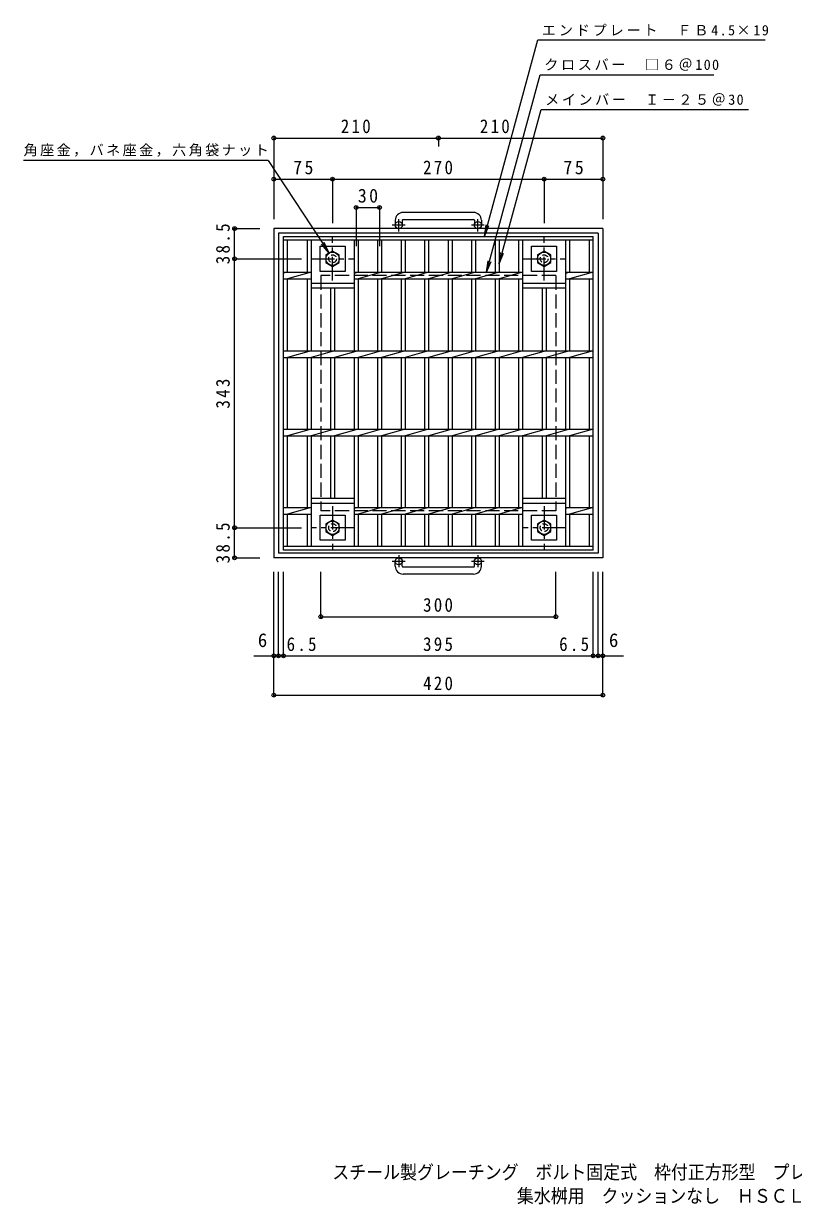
# Model space of a CAD drawing. Units: millimetres at full size, sheet at 1:6. Extents: x -910 to 1055, y -824 to 682.
# Drawn here: x -910 to 73, y -824 to 682 of the extents above; entities that cross this region are included whole.
import ezdxf
from ezdxf.enums import TextEntityAlignment as Align

# ---------------------------------------------------------------- set-up
doc = ezdxf.new("R2010")
doc.units = ezdxf.units.MM
doc.header["$LTSCALE"] = 6
doc.header["$PDMODE"] = 32
doc.header["$PDSIZE"] = 4.8
for name, pattern in [('CHAIN1', [8, 5, -1, 1, -1]), ('DASHED1', [1.8, 1.2, -0.6]), ('DASHED3', [4, 3, -1])]:
    doc.linetypes.add(name, pattern=pattern)
for name, color, linetype, lineweight in [('E-1', 2, 'Continuous', 9), ('E-2', 3, 'Continuous', 9), ('E-4', 2, 'Continuous', 9), ('E-5', 7, 'Continuous', 9), ('E-C', 7, 'Continuous', 9), ('F-5_F-5ﾚｲﾔ', 2, 'Continuous', 9)]:
    doc.layers.add(name, color=color, linetype=linetype, lineweight=lineweight)
doc.styles.add('ＭＳ ゴシック', font='')
doc.styles.get('ＭＳ ゴシック').set_extended_font_data('MS Gothic')

msp = doc.modelspace()

# ---------------------------------------------------------------- linework, layer by layer
at = {"layer": 'E-1'}
for p, q in [((-335.661, 441.546), (-425.661, 441.546)), ((-435.661, 431.546), (-435.661, 425.446)), ((-426.661, 431.546), (-426.661, 425.446)), ((-425.661, 432.546), (-335.661, 432.546)), ((-334.661, 431.546), (-334.661, 425.446)), ((-325.661, 431.546), (-325.661, 425.446)), ((-590.661, 420.946), (-590.661, 0.946)), ((-170.661, 420.946), (-590.661, 420.946)), ((-584.661, 414.946), (-584.661, 6.946)), ((-176.661, 414.946), (-584.661, 414.946)), ((-176.661, 414.946), (-176.661, 6.946)), ((-170.661, 420.946), (-170.661, 0.946)), ((-170.661, 0.946), (-590.661, 0.946)), ((-176.661, 6.946), (-584.661, 6.946)), ((-435.661, -9.655), (-435.661, -3.555)), ((-426.661, -9.655), (-426.661, -3.555)), ((-425.661, -10.655), (-335.661, -10.655)), ((-334.661, -9.655), (-334.661, -3.555)), ((-325.661, -9.655), (-325.661, -3.555)), ((-335.661, -19.655), (-425.661, -19.655))]:
    msp.add_line(p, q, dxfattribs=at)
at = {"layer": 'E-1', "linetype": 'CHAIN1'}
for p, q in [((-422.997, 425.446), (-439.405, 425.446)), ((-431.161, 417.339), (-431.161, 432.936)), ((-321.998, 425.446), (-338.405, 425.446)), ((-330.161, 417.339), (-330.161, 432.936)), ((-515.661, 354.809), (-515.661, 410.083)), ((-245.661, 354.809), (-245.661, 410.083)), ((-543.297, 382.446), (-488.024, 382.446)), ((-273.297, 382.446), (-218.024, 382.446)), ((-515.661, 67.082), (-515.661, 11.809)), ((-245.661, 67.082), (-245.661, 11.809)), ((-488.024, 39.445), (-543.298, 39.445)), ((-218.024, 39.445), (-273.297, 39.445)), ((-431.161, 4.552), (-431.161, -11.045)), ((-330.161, 4.552), (-330.161, -11.045)), ((-422.997, -3.555), (-439.405, -3.555)), ((-321.998, -3.555), (-338.405, -3.555))]:
    msp.add_line(p, q, dxfattribs=at)
at = {"layer": 'E-1'}
for points in [[(-531.661, 366.446), (-531.661, 398.446), (-499.661, 398.446), (-499.661, 366.446)], [(-507.161, 377.539), (-507.161, 387.354), (-515.661, 392.261), (-524.161, 387.354), (-524.161, 377.539), (-515.661, 372.631)], [(-261.66, 366.446), (-261.66, 398.446), (-229.661, 398.446), (-229.661, 366.446)], [(-237.16, 377.539), (-237.16, 387.354), (-245.661, 392.261), (-254.161, 387.354), (-254.161, 377.539), (-245.661, 372.631)], [(-499.661, 55.445), (-499.661, 23.446), (-531.661, 23.446), (-531.661, 55.445)], [(-524.161, 44.353), (-524.161, 34.538), (-515.661, 29.631), (-507.161, 34.538), (-507.161, 44.353), (-515.661, 49.26)], [(-229.661, 55.445), (-229.661, 23.446), (-261.66, 23.446), (-261.66, 55.445)], [(-254.161, 44.353), (-254.161, 34.538), (-245.661, 29.631), (-237.16, 34.538), (-237.16, 44.353), (-245.661, 49.26)]]:
    msp.add_lwpolyline(points, close=True, dxfattribs=at)
at = {"layer": 'E-1', "linetype": 'DASHED3'}
for points in [[(-230.661, 360.946), (-530.661, 360.946), (-530.661, 60.945)], [(-230.661, 360.946), (-230.661, 60.945), (-530.661, 60.945)]]:
    msp.add_lwpolyline(points, dxfattribs=at)
at = {"layer": 'E-1'}
for centre, radius in [((-431.161, 425.446), 4.5), ((-330.161, 425.446), 4.5), ((-515.661, 382.446), 8.5), ((-245.661, 382.446), 8.5), ((-515.661, 39.445), 8.5), ((-245.661, 39.445), 8.5), ((-431.161, -3.555), 4.5), ((-330.161, -3.555), 4.5)]:
    msp.add_circle(centre, radius, dxfattribs=at)
at = {"layer": 'E-1', "linetype": 'DASHED1'}
for centre in [(-515.661, 382.446), (-245.661, 382.446), (-515.661, 39.445), (-245.661, 39.445)]:
    msp.add_circle(centre, 5, dxfattribs=at)
at = {"layer": 'E-1'}
for centre, radius, start, end in [((-425.661, 431.546), 10, 90, 180), ((-335.661, 431.546), 10, 0, 90), ((-425.661, 431.546), 1, 90, 180), ((-335.661, 431.546), 1, 0, 90), ((-425.661, -9.655), 10, 180, 270), ((-425.661, -9.655), 1, 180, 270), ((-335.661, -9.655), 10, 270, 0), ((-335.661, -9.655), 1, 270, 0)]:
    msp.add_arc(centre, radius, start, end, dxfattribs=at)
at = {"layer": 'E-2'}
for p, q in [((-578.161, 410.946), (-183.161, 410.946)), ((-578.161, 10.946), (-578.161, 410.946)), ((-183.161, 10.946), (-183.161, 410.946)), ((-578.161, 406.446), (-183.161, 406.446)), ((-573.16, 365.186), (-573.16, 406.446)), ((-548.16, 406.446), (-548.16, 365.186)), ((-543.161, 406.446), (-543.161, 265.186)), ((-488.161, 406.446), (-488.161, 265.186)), ((-483.161, 406.446), (-483.161, 365.186)), ((-458.16, 406.446), (-458.16, 365.186)), ((-453.161, 406.446), (-453.161, 365.186)), ((-428.161, 406.446), (-428.161, 365.186)), ((-423.16, 406.446), (-423.16, 365.186)), ((-398.16, 406.446), (-398.16, 365.186)), ((-393.161, 406.446), (-393.161, 365.186)), ((-368.16, 406.446), (-368.16, 365.186)), ((-363.161, 406.446), (-363.161, 365.186)), ((-338.161, 406.446), (-338.161, 365.186)), ((-333.161, 406.446), (-333.161, 365.186)), ((-308.16, 406.446), (-308.16, 365.186)), ((-303.161, 406.446), (-303.161, 365.186)), ((-278.16, 406.446), (-278.16, 365.186)), ((-273.161, 406.446), (-273.161, 265.186)), ((-218.161, 406.446), (-218.161, 265.186)), ((-213.161, 406.446), (-213.161, 365.186)), ((-188.161, 406.446), (-188.161, 365.186)), ((-573.16, 365.186), (-578.161, 364.186)), ((-578.161, 365.186), (-543.161, 365.186)), ((-543.161, 365.186), (-573.16, 356.706)), ((-483.161, 365.186), (-488.161, 363.772)), ((-488.161, 365.186), (-273.161, 365.186)), ((-453.161, 365.186), (-483.161, 356.706)), ((-423.16, 365.186), (-453.161, 356.706)), ((-393.161, 365.186), (-423.16, 356.706)), ((-363.16, 365.186), (-393.161, 356.706)), ((-333.16, 365.186), (-363.161, 356.706)), ((-303.161, 365.186), (-333.161, 356.706)), ((-273.161, 365.186), (-303.161, 356.706)), ((-213.161, 365.186), (-218.161, 363.773)), ((-218.161, 365.186), (-183.161, 365.186)), ((-183.161, 365.186), (-213.161, 356.706)), ((-578.161, 356.706), (-543.161, 356.706)), ((-573.16, 265.186), (-573.16, 356.706)), ((-548.16, 356.706), (-548.16, 265.186)), ((-488.161, 350.946), (-543.161, 350.946)), ((-488.161, 356.706), (-273.161, 356.706)), ((-483.161, 356.706), (-483.161, 265.186)), ((-458.16, 356.706), (-458.16, 265.186)), ((-453.161, 356.706), (-453.161, 265.186)), ((-428.161, 356.706), (-428.161, 265.186)), ((-423.16, 356.706), (-423.16, 265.186)), ((-398.16, 356.706), (-398.16, 265.186)), ((-393.161, 356.706), (-393.161, 265.186)), ((-368.16, 356.706), (-368.16, 265.186)), ((-363.161, 356.706), (-363.161, 265.186)), ((-338.161, 356.706), (-338.161, 265.186)), ((-333.161, 356.706), (-333.161, 265.186)), ((-308.16, 356.706), (-308.16, 265.186)), ((-303.161, 356.706), (-303.161, 265.186)), ((-278.16, 356.706), (-278.16, 265.186)), ((-218.161, 350.946), (-273.161, 350.946)), ((-218.161, 356.706), (-183.161, 356.706)), ((-213.161, 356.706), (-213.161, 265.186)), ((-188.161, 356.706), (-188.161, 265.186)), ((-488.161, 344.946), (-543.161, 344.946)), ((-518.16, 344.946), (-518.16, 265.186)), ((-513.16, 344.946), (-513.16, 265.186)), ((-218.161, 344.946), (-273.161, 344.946)), ((-248.161, 344.946), (-248.161, 265.186)), ((-243.16, 344.946), (-243.16, 265.186)), ((-573.16, 265.186), (-578.161, 264.185)), ((-578.161, 265.186), (-183.161, 265.186)), ((-578.161, 256.705), (-183.161, 256.705)), ((-543.161, 265.186), (-573.16, 256.705)), ((-573.16, 165.186), (-573.16, 256.705)), ((-548.16, 256.705), (-548.16, 165.186)), ((-513.16, 265.186), (-543.161, 256.705)), ((-543.161, 256.705), (-543.161, 165.186)), ((-518.16, 256.705), (-518.16, 165.186)), ((-483.161, 265.186), (-513.16, 256.705)), ((-513.16, 256.705), (-513.16, 165.186)), ((-488.161, 256.705), (-488.161, 165.186)), ((-453.161, 265.186), (-483.161, 256.705)), ((-483.161, 256.705), (-483.161, 165.186)), ((-458.16, 256.705), (-458.16, 165.186)), ((-423.16, 265.186), (-453.161, 256.705)), ((-453.161, 256.705), (-453.161, 165.186)), ((-428.161, 256.705), (-428.161, 165.186)), ((-393.161, 265.186), (-423.16, 256.705)), ((-423.16, 256.705), (-423.16, 165.186)), ((-398.16, 256.705), (-398.16, 165.186)), ((-363.16, 265.186), (-393.161, 256.705)), ((-393.161, 256.705), (-393.161, 165.186)), ((-368.16, 256.705), (-368.16, 165.186)), ((-333.16, 265.186), (-363.161, 256.705)), ((-363.161, 256.705), (-363.161, 165.186)), ((-338.161, 256.705), (-338.161, 165.186)), ((-303.161, 265.186), (-333.161, 256.705)), ((-333.161, 256.705), (-333.161, 165.186)), ((-308.16, 256.705), (-308.16, 165.186)), ((-273.161, 265.186), (-303.161, 256.705)), ((-303.161, 256.705), (-303.161, 165.186)), ((-278.16, 256.705), (-278.16, 165.186)), ((-243.16, 265.186), (-273.161, 256.705)), ((-273.161, 256.705), (-273.161, 165.186)), ((-248.161, 256.705), (-248.161, 165.186)), ((-213.161, 265.186), (-243.16, 256.705)), ((-243.16, 256.705), (-243.16, 165.186)), ((-218.161, 256.705), (-218.161, 165.186)), ((-183.161, 265.186), (-213.161, 256.705)), ((-213.161, 256.705), (-213.161, 165.186)), ((-188.161, 256.705), (-188.161, 165.186)), ((-573.16, 165.186), (-578.161, 164.185)), ((-578.161, 165.186), (-183.161, 165.186)), ((-578.161, 156.705), (-183.161, 156.705)), ((-543.161, 165.186), (-573.16, 156.705)), ((-573.16, 65.186), (-573.16, 156.705)), ((-548.16, 156.705), (-548.16, 65.186)), ((-513.16, 165.186), (-543.161, 156.705)), ((-543.161, 156.705), (-543.161, 15.445)), ((-518.16, 156.705), (-518.16, 76.946)), ((-483.161, 165.186), (-513.16, 156.705)), ((-513.16, 156.705), (-513.16, 76.946)), ((-488.161, 156.705), (-488.161, 15.445)), ((-453.161, 165.186), (-483.161, 156.705)), ((-483.161, 156.705), (-483.161, 65.186)), ((-458.16, 156.705), (-458.16, 65.186)), ((-423.16, 165.186), (-453.161, 156.705)), ((-453.161, 156.705), (-453.161, 65.186)), ((-428.161, 156.705), (-428.161, 65.186)), ((-393.161, 165.186), (-423.16, 156.705)), ((-423.16, 156.705), (-423.16, 65.186)), ((-398.16, 156.705), (-398.16, 65.186)), ((-363.16, 165.186), (-393.161, 156.705)), ((-393.161, 156.705), (-393.161, 65.186)), ((-368.16, 156.705), (-368.16, 65.186)), ((-333.16, 165.186), (-363.161, 156.705)), ((-363.161, 156.705), (-363.161, 65.186)), ((-338.161, 156.705), (-338.161, 65.186)), ((-303.161, 165.186), (-333.161, 156.705)), ((-333.161, 156.705), (-333.161, 65.186)), ((-308.16, 156.705), (-308.16, 65.186)), ((-273.161, 165.186), (-303.161, 156.705)), ((-303.161, 156.705), (-303.161, 65.186)), ((-278.16, 156.705), (-278.16, 65.186)), ((-243.16, 165.186), (-273.161, 156.705)), ((-273.161, 156.705), (-273.161, 15.445)), ((-248.161, 156.705), (-248.161, 76.946)), ((-213.161, 165.186), (-243.16, 156.705)), ((-243.16, 156.705), (-243.16, 76.946)), ((-218.161, 156.705), (-218.161, 15.445)), ((-183.161, 165.186), (-213.161, 156.705)), ((-213.161, 156.705), (-213.161, 65.186)), ((-188.161, 156.705), (-188.161, 65.186)), ((-543.161, 76.946), (-488.161, 76.946)), ((-273.161, 76.946), (-218.161, 76.946)), ((-573.16, 65.186), (-578.161, 64.185)), ((-578.161, 65.186), (-543.161, 65.186)), ((-543.161, 65.186), (-573.16, 56.705)), ((-543.161, 70.946), (-488.161, 70.946)), ((-488.161, 65.186), (-273.161, 65.186)), ((-483.161, 65.186), (-488.161, 63.772)), ((-453.161, 65.186), (-483.161, 56.705)), ((-423.16, 65.186), (-453.161, 56.705)), ((-393.161, 65.186), (-423.16, 56.705)), ((-363.16, 65.186), (-393.161, 56.705)), ((-333.16, 65.186), (-363.161, 56.705)), ((-303.161, 65.186), (-333.161, 56.705)), ((-273.161, 65.186), (-303.161, 56.705)), ((-273.161, 70.946), (-218.161, 70.946)), ((-218.161, 65.186), (-183.161, 65.186)), ((-213.161, 65.186), (-218.161, 63.772)), ((-183.161, 65.186), (-213.161, 56.705)), ((-578.161, 56.705), (-543.161, 56.705)), ((-573.16, 15.445), (-573.16, 56.705)), ((-548.16, 56.705), (-548.16, 15.445)), ((-488.161, 56.705), (-273.161, 56.705)), ((-483.161, 56.705), (-483.161, 15.445)), ((-458.16, 56.705), (-458.16, 15.445)), ((-453.161, 56.705), (-453.161, 15.445)), ((-428.161, 56.705), (-428.161, 15.445)), ((-423.16, 56.705), (-423.16, 15.445)), ((-398.16, 56.705), (-398.16, 15.445)), ((-393.161, 56.705), (-393.161, 15.445)), ((-368.16, 56.705), (-368.16, 15.445)), ((-363.161, 56.705), (-363.161, 15.445)), ((-338.161, 56.705), (-338.161, 15.445)), ((-333.161, 56.705), (-333.161, 15.445)), ((-308.16, 56.705), (-308.16, 15.445)), ((-303.161, 56.705), (-303.161, 15.445)), ((-278.16, 56.705), (-278.16, 15.445)), ((-218.161, 56.705), (-183.161, 56.705)), ((-213.161, 56.705), (-213.161, 15.445)), ((-188.161, 56.705), (-188.161, 15.445)), ((-183.161, 15.445), (-578.161, 15.445)), ((-183.161, 10.946), (-578.161, 10.946))]:
    msp.add_line(p, q, dxfattribs=at)
at = {"layer": 'E-4', "color": 7}
for p, q in [((-590.661, 538.278), (-590.661, 432.946)), ((-590.661, 536.478), (-380.661, 536.478)), ((-380.661, 538.278), (-380.661, 525.535)), ((-380.661, 536.478), (-170.661, 536.478)), ((-170.661, 538.278), (-170.661, 432.946))]:
    msp.add_line(p, q, dxfattribs=at)
for p in [(-590.661, 536.478), (-380.661, 536.478), (-170.661, 536.478)]:
    msp.add_point(p, dxfattribs=at)
at = {"layer": 'E-5'}
for p, q in [((-598.001, 507.715), (-910.001, 507.715)), ((-321.778, 410.946), (-319.82, 425.818)), ((-321.778, 410.946), (-316.038, 424.804)), ((-519.911, 389.807), (-526.49, 403.287)), ((-319.162, 365.186), (-317.204, 380.057)), ((-319.162, 365.186), (-313.422, 379.044)), ((-303.161, 375.816), (-301.203, 390.688)), ((-303.161, 375.816), (-297.42, 389.674))]:
    msp.add_line(p, q, dxfattribs=at)
for points in [[(-321.778, 410.946), (-253.491, 661.704), (36.669, 661.704)], [(-319.162, 365.186), (-250.538, 617.204), (-29.049, 617.204)], [(-303.161, 375.816), (-249.308, 572.705), (15.192, 572.705)], [(-598.001, 507.715), (-519.911, 389.807), (-529.755, 401.125)]]:
    msp.add_lwpolyline(points, dxfattribs=at)
at = {"layer": 'E-C'}
for p, q in [((-590.661, 485.824), (-590.661, 438.946)), ((-590.661, 484.024), (-515.661, 484.024)), ((-515.661, 485.824), (-515.661, 428.083)), ((-515.661, 484.024), (-245.661, 484.024)), ((-245.661, 485.824), (-245.661, 428.083)), ((-245.661, 484.024), (-170.661, 484.024)), ((-170.661, 485.824), (-170.661, 438.946)), ((-485.661, 449.697), (-485.661, 398.685)), ((-485.661, 447.897), (-455.661, 447.897)), ((-455.661, 449.697), (-455.661, 398.685)), ((-642.461, 420.946), (-608.661, 420.946)), ((-640.661, 382.446), (-640.661, 420.946)), ((-642.461, 382.446), (-555.161, 382.446)), ((-640.661, 39.445), (-640.661, 382.446)), ((-642.461, 39.445), (-555.161, 39.445)), ((-640.661, 0.945), (-640.661, 39.445)), ((-642.461, 0.945), (-608.661, 0.945)), ((-590.661, -175.855), (-590.661, -17.055)), ((-584.661, -125.855), (-584.661, -17.055)), ((-578.161, -125.855), (-578.161, -17.055)), ((-530.661, -75.855), (-530.661, -17.055)), ((-230.661, -75.855), (-230.661, -17.055)), ((-183.161, -125.855), (-183.161, -17.055)), ((-176.661, -125.855), (-176.661, -17.055)), ((-170.661, -175.855), (-170.661, -17.055)), ((-530.661, -74.055), (-230.661, -74.055)), ((-615.993, -124.055), (-584.661, -124.055)), ((-584.661, -124.055), (-578.161, -124.055)), ((-578.161, -124.055), (-183.161, -124.055)), ((-183.161, -124.055), (-176.661, -124.055)), ((-176.661, -124.055), (-144.555, -124.055)), ((-590.661, -174.055), (-170.661, -174.055))]:
    msp.add_line(p, q, dxfattribs=at)
for p in [(-590.661, 484.024), (-515.661, 484.024), (-245.661, 484.024), (-170.661, 484.024), (-485.661, 447.897), (-455.661, 447.897), (-640.661, 420.946), (-640.661, 382.446), (-640.661, 39.445), (-640.661, 0.945), (-530.661, -74.055), (-230.661, -74.055), (-590.661, -124.055), (-584.661, -124.055), (-578.161, -124.055), (-183.161, -124.055), (-176.661, -124.055), (-170.661, -124.055), (-590.661, -174.055), (-170.661, -174.055)]:
    msp.add_point(p, dxfattribs=at)

# ---------------------------------------------------------------- texts
at = {"layer": 'E-4', "char_height": 17.6, "attachment_point": 7, "style": 'ＭＳ ゴシック'}
for insert in [(-505.161, 542.478), (-327.668, 542.478)]:
    msp.add_mtext('\\T1.27;\\W0.9;210', dxfattribs=dict(at, insert=insert))
at = {"layer": 'E-5', "char_height": 13.2, "attachment_point": 7, "style": 'ＭＳ ゴシック'}
for s, insert in [('\\T1.2;エンドプレート\u3000ＦＢ4.5×19', (-248.491, 666.704)), ('\\T1.19;クロスバー\u3000□６＠100', (-245.538, 622.204)), ('\\T1.18;メインバー\u3000Ｉ－２５＠30', (-244.308, 577.705)), ('\\T1.17;角座金，バネ座金，六角袋ナット', (-910.001, 512.715))]:
    msp.add_mtext(s, dxfattribs=dict(at, insert=insert))
at = {"layer": 'E-C', "color": 2, "style": 'ＭＳ ゴシック'}
for p in [(-611.03, -118.055), (-162.916, -118.055)]:
    msp.add_text('6', height=17.6, dxfattribs=at).set_placement(p, align=Align.BOTTOM_LEFT)
at = {"layer": 'E-C', "color": 2, "char_height": 17.6, "attachment_point": 7, "style": 'ＭＳ ゴシック'}
for s, insert in [('\\T1.27;\\W0.95;75', (-565.911, 490.024)), ('\\T1.27;\\W0.9;270', (-400.161, 490.024)), ('\\T1.27;\\W0.95;75', (-220.911, 490.024)), ('\\T1.27;\\W0.95;30', (-483.411, 453.897)), ('\\T1.27;\\W0.9;300', (-400.161, -68.055)), ('\\T1.27;\\W0.9;6.5', (-574.308, -118.055)), ('\\T1.27;\\W0.9;395', (-400.161, -118.055)), ('\\T1.27;\\W0.9;6.5', (-226.436, -118.055)), ('\\T1.27;\\W0.9;420', (-400.161, -168.055))]:
    msp.add_mtext(s, dxfattribs=dict(at, insert=insert))
at = {"layer": 'E-C', "color": 2, "char_height": 17.6, "attachment_point": 7, "rotation": 90, "style": 'ＭＳ ゴシック'}
for s, insert in [('\\T1.28;\\W0.9;38.5', (-646.661, 375.446)), ('\\T1.27;\\W0.9;343', (-646.661, 191.446)), ('\\T1.28;\\W0.9;38.5', (-646.661, -6.055))]:
    msp.add_mtext(s, dxfattribs=dict(at, insert=insert))
at = {"layer": 'F-5_F-5ﾚｲﾔ', "style": 'ＭＳ ゴシック', "width": 0.9}
for s, p in [('スチール製グレーチング\u3000ボルト固定式\u3000枠付正方形型\u3000プレーンタイプ', (-515.905, -796.619)), ('集水桝用\u3000クッションなし\u3000ＨＳＣＬ\u3000３３２５－ａ', (-280.387, -826.942))]:
    msp.add_text(s, height=17.6, dxfattribs=at).set_placement(p, align=Align.BOTTOM_LEFT)

doc.saveas('drawing.dxf')
